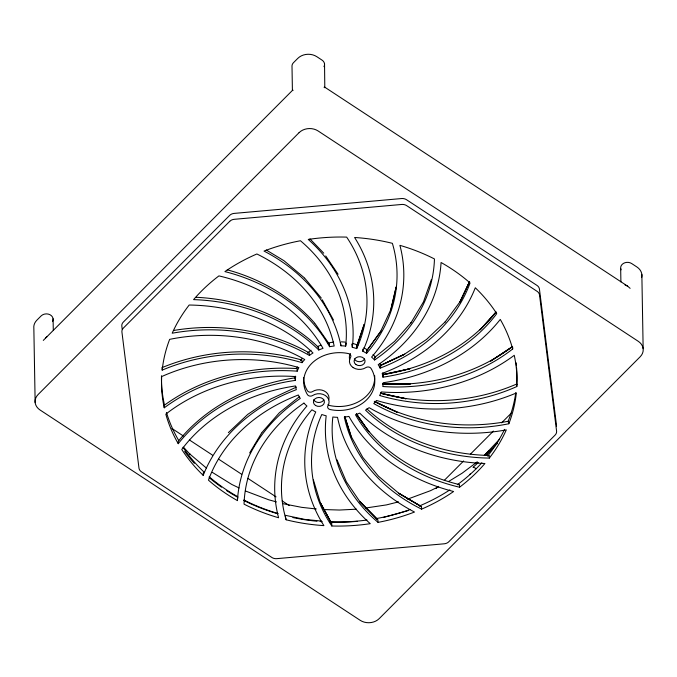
<?xml version="1.0" encoding="UTF-8"?>
<svg xmlns="http://www.w3.org/2000/svg" width="677" height="677" viewBox="0 0 677 677"><rect width="100%" height="100%" fill="white"/><g stroke="black" fill="none" stroke-linecap="round" stroke-linejoin="round"><path stroke-width="1.02" d="M295.18 378.037L295.206 377.8C250.507 384.612 207.103 405.616 178.339 441.167L178.237 443.689A173.058 140.714 -1 0 1 295.282 380.398A44.013 35.788 -1 0 1 295.714 376.598A166.28 135.205 -1 0 0 165.814 414.129A177.729 144.514 -1 0 0 178.237 443.689M516.636 384.731L516.737 384.011L516.822 386.533A166.28 135.205 -1 0 1 379.645 395.512A44.013 35.788 -1 0 0 381.278 391.932A173.058 140.714 -1 0 0 514.249 355.307A177.729 144.514 -1 0 1 516.822 386.533M366.579 351.016L380.948 331.087L366.731 350.737L366.57 353.335A44.013 35.788 -1 0 0 362.754 351.16A173.058 140.714 -1 0 0 354.596 237.483A177.729 144.514 -1 0 1 392.372 243.322A166.28 135.205 -1 0 1 366.57 353.335M356.711 348.604A166.28 135.205 -1 0 0 346.666 237.111A177.729 144.514 -1 0 0 308.247 239.43A173.058 140.714 -1 0 1 352.319 347.301A44.013 35.788 -1 0 1 356.711 348.604L356.728 346.269L364.158 324.435M297.228 371.174L297.008 368.567C250.295 365.732 202.338 377.58 164.266 405.303L164.249 407.799A173.058 140.714 -1 0 1 297.228 371.174A44.013 35.788 -1 0 1 298.853 367.594A166.28 135.205 -1 0 0 161.685 376.573A177.729 144.514 -1 0 0 164.249 407.799M390.815 309.787L396.197 286.904L390.773 309.702L380.652 331.442M495.632 312.605C468.23 347.428 426.129 367.772 382.945 374.652L409.983 368.77L382.97 374.559L382.962 377.165A166.28 135.205 -1 0 0 496.74 313.646A177.729 144.514 -1 0 0 475.305 287.767A173.058 140.714 -1 0 1 382.175 373.416A44.013 35.788 -1 0 1 382.962 377.165M497.146 443.9L497.367 443.207M356.677 346.632L364.175 324.376M431.435 279.415L423.48 301.866L410.998 322.794L411.277 322.455L394.564 341.403L374.677 357.439L374.567 359.995A44.013 35.788 -1 0 0 371.58 357.084A173.058 140.714 -1 0 0 399.904 245.345A177.729 144.514 -1 0 1 434.456 258.952A166.28 135.205 -1 0 1 374.567 359.995M469.626 281.564L459.751 302.492L469.364 282.216L459.835 302.035L445.026 322.091M516.712 384.087L516.737 384.011C474.044 402.502 425.317 405.608 380.525 393.202L406.039 398.778L380.389 393.1M356.728 346.269L357.185 345.719M324.799 87.739L324.537 63.833M249.669 452.947L261.804 432.654M43.294 340.404L292.819 90.016M262.092 432.324L279.389 412.708L299.564 396.544M496.148 311.902L480.018 329.911L495.666 312.571M499.634 439.136L484.681 454.986M486.458 455.029L491.849 449.156M494.54 446.211L495.886 444.747L485.731 455.333M436.081 488.599L438.315 486.357M444.273 480.382L463.627 460.952M470.329 454.233L493.415 431.071M501.598 422.854L511.279 413.139M346.175 343.112L345.659 346.108A44.013 35.788 -1 0 0 340.996 345.786A173.058 140.714 -1 0 0 264.013 251.065A177.729 144.514 -1 0 1 300.461 240.75A166.28 135.205 -1 0 1 345.659 346.108M445.288 321.778L426.552 339.431L404.414 354.257L380.212 365.597L404.711 354.206L380.313 365.487L380.161 368.127A166.28 135.205 -1 0 0 470.058 282.944A177.729 144.514 -1 0 0 441.074 262.498A173.058 140.714 -1 0 1 378.206 364.675A44.013 35.788 -1 0 1 380.161 368.127M228.369 432.645L247.765 414.366L270.682 399.024L296.408 387.083M475.745 463.11L477.234 461.756M484.3 455.333L488.963 451.094L484.419 455.215M473.003 467.35L478.267 462.577M300.884 360.367L301.857 360.122L302.044 362.669A173.058 140.714 -1 0 0 162.192 370.116L162.141 367.806M487.88 456.019L489.09 455.553L489.319 458.084A166.28 135.205 -1 0 1 365.504 410.118A44.013 35.788 -1 0 0 369.109 407.664A173.058 140.714 -1 0 0 506.303 429.887A177.729 144.514 -1 0 1 489.319 458.084M366.731 350.737L367.289 350.474M45.571 337.815L46.815 336.867M374.677 357.439L375.388 357.38M476.075 462.755L462.061 473.24L448.597 481.491M508.41 421.314L508.85 423.751A166.28 135.205 -1 0 1 373.755 403.568A44.013 35.788 -1 0 0 376.463 400.445A173.058 140.714 -1 0 0 516.314 392.99A177.729 144.514 -1 0 1 508.85 423.751M511.939 347.013L490.605 361.129L511.863 347.039C475.11 374.694 428.296 386.491 382.708 383.994L410.44 383.969L382.649 383.901M438.679 486.628L430.547 490.664L407.495 499.186M237.991 497.832L237.458 498.264L237.432 500.608A177.729 144.514 -1 0 1 208.448 480.162A166.28 135.205 -1 0 1 298.345 394.987A44.013 35.788 -1 0 0 300.3 398.431A173.058 140.714 -1 0 0 237.432 500.608M307.798 352.861L309.152 352.861L309.389 355.442A173.058 140.714 -1 0 0 172.195 333.219A177.729 144.514 -1 0 1 189.179 305.022A166.28 135.205 -1 0 1 312.994 352.988A44.013 35.788 -1 0 0 309.389 355.442M162.074 367.611C206.079 349.417 255.931 346.988 301.68 360.003M398.55 501.877L386.44 504.907L365.656 508.012M469.863 474.222L470.464 474.052M383.377 517.456L408.459 510.492M458.126 484.597L459.463 484.876L459.565 487.212A166.28 135.205 -1 0 1 355.467 414.722A44.013 35.788 -1 0 0 359.724 413.114A173.058 140.714 -1 0 0 484.918 463.491A177.729 144.514 -1 0 1 459.565 487.212M508.571 421.204C463.296 429.802 415.111 423.641 374.491 401.453L397.077 412.191L374.288 401.317M173.921 330.435C219.78 322.692 268.126 330.08 308.907 352.7M356.449 509.197L339.431 510.035L323.631 509.544M324.038 87.248L324.875 87.257L627.655 286.176L630.126 288.343M488.87 455.477C444.518 454.284 399.667 439.415 366.858 408.84M420.214 506.184L421.534 506.878L421.61 509.129A177.729 144.514 -1 0 0 453.598 491.51A173.058 140.714 -1 0 1 348.943 416.406A44.013 35.788 -1 0 1 344.331 417.074A166.28 135.205 -1 0 0 421.61 509.129M203.963 472.715L203.218 473.011L203.202 475.347A173.058 140.714 -1 0 1 296.323 389.69A44.013 35.788 -1 0 1 295.536 385.941A166.28 135.205 -1 0 0 181.766 449.46A177.729 144.514 -1 0 0 203.202 475.347M196.169 297.288C241.08 299.403 285.669 316.201 318.495 347.369L318.774 350.001A44.013 35.788 -1 0 1 323.031 348.384A166.28 135.205 -1 0 0 218.933 275.894A177.729 144.514 -1 0 0 193.588 299.615A173.058 140.714 -1 0 1 318.774 350.001M321.507 521.087L304.701 519.403L285.254 515.29M316.303 508.977L301.68 507.344L283.206 503.739M380.313 365.487L380.821 365.927M473.629 467.274L476.346 468.67M327.998 343.4L329.454 344.356L329.555 346.7A44.013 35.788 -1 0 1 334.176 346.04A166.28 135.205 -1 0 0 256.888 253.977A177.729 144.514 -1 0 0 224.908 271.595A173.058 140.714 -1 0 1 329.555 346.7M276.478 501.911L268.794 499.812L245.412 490.969M458.964 484.504C417.937 474.357 378.688 450.992 356.576 414.121M227.26 269.835C260.687 278.814 291.652 296.949 314.585 323.031M344.847 416.685L351.109 436.335L362.796 457.415L378.494 476.236L398.406 492.949L420.595 506.218M317.826 347.03L318.495 347.369M625.04 284.992L627.655 286.176M376.75 519.174L377.918 519.995L378.045 522.365A177.729 144.514 -1 0 0 414.493 512.04A173.058 140.714 -1 0 1 337.51 417.32A44.013 35.788 -1 0 1 332.839 416.998A166.28 135.205 -1 0 0 378.045 522.365M239.057 487.931L231.788 484.453L212.324 472.36M421.196 506.438L398.643 493.228L420.925 506.303M330.511 522.542L331.705 523.609L331.832 525.995A177.729 144.514 -1 0 0 370.251 523.676A173.058 140.714 -1 0 1 326.187 415.805A44.013 35.788 -1 0 1 321.795 414.51A166.28 135.205 -1 0 0 331.832 525.995M292.955 90.566L292.396 90.134L292.015 66.718A6.77 5.509 -1 0 1 293.496 62.673L297.778 58.383A13.54 11.01 -1 0 1 316.828 56.69L322.074 60.143A6.77 5.509 -1 0 1 323.978 66.651M266.298 250.016L283.942 260.696L304.472 277.934M171.941 428.482L183.408 436.013M189.585 440.075L212.527 455.147M218.705 459.201L241.647 474.272M247.824 478.334L276.055 496.884M282.233 500.938L289.291 505.575M206.51 468.146L189.568 453.818L189.966 454.208L183.577 447.294M337.019 459.861L346.319 481.728L360.172 502.063L377.664 519.648M360.172 502.063L377.267 519.377L359.876 501.733M309.981 238.913L323.758 253.19M340.353 342.706L340.996 345.786M285.364 516.483L286.126 519.784A177.729 144.514 -1 0 0 323.902 525.623A173.058 140.714 -1 0 1 315.753 411.954A44.013 35.788 -1 0 1 311.928 409.771A166.28 135.205 -1 0 0 286.126 519.784M304.743 278.23L321.33 298.108M382.97 374.559L383.131 375.481M351.702 344.102L352.319 347.301M356.551 414.079L368.948 431.774M314.873 323.344L329.25 344.026M356.356 413.765L368.66 431.452M325.73 255.957L338.077 274.227M322.26 299.776L333.482 320.018M331.705 523.609L320.399 503.003L331.442 523.211L320.28 502.512L313.392 479.917M344.915 417.032L351.456 437.342M295.206 377.8L295.282 380.398M122.215 329.293L121.826 326.153A6.77 5.509 -1 0 1 123.307 322.108L229.63 215.421A6.77 5.509 -1 0 1 234.191 213.399L401.588 198.547A6.77 5.509 -1 0 1 406.555 199.732L536.971 285.415A6.77 5.509 -1 0 1 539.434 289.104L556.477 425.131A6.77 5.509 -1 0 1 556.418 426.569M641.855 274.388L643.15 348.68M620.674 268.447L620.902 281.911M512.658 347.013L512.692 348.985A166.28 135.205 -1 0 1 382.793 386.508A44.013 35.788 -1 0 0 383.224 382.717A173.058 140.714 -1 0 0 500.261 319.417A177.729 144.514 -1 0 1 512.692 348.985M362.711 349.188L362.754 351.16M53.085 318.791L53.288 330.173M35.145 402.612L33.85 328.32A13.54 11.01 -1 0 1 36.829 320.229L41.102 315.939A6.77 5.509 -1 0 1 49.912 314.678A6.77 5.509 -1 0 1 52.527 321.609M621.08 269.844A6.77 5.509 -1 0 1 623.449 263.404A6.77 5.509 -1 0 1 631.692 263.556L636.939 267A13.54 11.01 -1 0 1 641.745 277.265M162.192 370.116A177.729 144.514 -1 0 1 169.656 339.355A166.28 135.205 -1 0 1 304.752 359.538A44.013 35.788 -1 0 0 302.044 362.669M295.18 378.206A44.013 35.788 -1 0 1 295.231 376.124M296.738 368.423A44.013 35.788 -1 0 1 297.279 366.917M300.715 360.46A44.013 35.788 -1 0 1 302.196 358.446M307.553 352.92A44.013 35.788 -1 0 1 311.073 350.246M317.378 346.658A44.013 35.788 -1 0 1 320.796 345.211M328.015 343.061A44.013 35.788 -1 0 1 333.668 342.139M341.335 341.86A44.013 35.788 -1 0 1 345.16 342.122M352.641 343.459A44.013 35.788 -1 0 1 357.989 345.152M363.828 347.817A44.013 35.788 -1 0 1 367.645 350.153M373.044 354.553A44.013 35.788 -1 0 1 375.363 357.024M379.932 363.854A44.013 35.788 -1 0 1 380.931 366.045M382.843 372.875A44.013 35.788 -1 0 1 383.089 374.94M328.76 399.785A10.155 8.259 -1 0 0 324.258 390.976A10.155 8.259 -1 0 0 312.52 391.594A3.385 2.75 -1 0 1 307.375 390.697A35.542 28.899 -1 0 1 303.643 377.512M328.032 404.389A3.385 2.75 -1 0 0 330.054 405.599A35.542 28.899 -1 0 0 374.66 375.608M349.713 359.479A10.155 8.259 -1 0 1 350.458 353.521M364.522 359.022A5.501 4.477 -1 0 1 359.343 361.696A5.501 4.477 -1 0 1 354.359 358.844M323.877 399.802A5.501 4.477 -1 0 1 318.698 402.476A5.501 4.477 -1 0 1 313.722 399.625M515.781 392.643A177.729 144.548 -1 0 1 507.945 421.779M504.577 429.37A177.729 144.548 -1 0 1 487.736 455.917M481.863 462.789A177.729 144.548 -1 0 1 457.339 484.724M449.866 489.877A177.729 144.548 -1 0 1 419.452 505.931M410.11 509.561A177.729 144.548 -1 0 1 376.116 518.607M366.993 520.029A177.729 144.548 -1 0 1 329.801 521.823M278.103 513.521A177.729 144.548 -1 0 1 243.864 499.973M237.881 496.774A177.729 144.548 -1 0 1 209.21 476.76M204.115 472.148A177.729 144.548 -1 0 1 182.968 447.252M178.779 440.592A177.729 144.548 -1 0 1 166.466 412.488M164.46 404.871A177.729 144.548 -1 0 1 161.49 375.752M516.111 362.77A177.729 144.548 -1 0 1 516.433 365.859M516.593 367.916A177.729 144.548 -1 0 1 516.627 384.434M357.354 521.341A179.405 145.877 -1 0 1 330.478 522.085M322.244 521.654A179.405 145.877 -1 0 1 320.136 521.502M316.963 521.222A179.405 145.877 -1 0 1 292.862 517.541M277.629 513.725A179.405 145.877 -1 0 1 255.178 505.744M254.213 505.33A179.405 145.877 -1 0 1 243.754 500.447M237.288 497.02A179.405 145.877 -1 0 1 226.693 490.664M221.514 487.169A179.405 145.877 -1 0 1 209.159 477.649M194.392 463.364A179.405 145.877 -1 0 1 184.669 451.432M299.073 132.667L38.124 394.522A13.54 11.01 -1 0 0 40.061 410L360.172 620.31A13.54 11.01 -1 0 0 379.222 618.617L640.171 356.771A13.54 11.01 -1 0 0 638.233 341.284L318.122 130.974A13.54 11.01 -1 0 0 299.073 132.667M229.731 221.337L123.417 328.015A6.77 5.509 -1 0 0 121.928 332.06L138.971 468.086A6.77 5.509 -1 0 0 141.425 471.784L271.849 557.467A6.77 5.509 -1 0 0 276.808 558.652L444.205 543.8A6.77 5.509 -1 0 0 448.775 541.778L555.089 435.091A6.77 5.509 -1 0 0 556.579 431.046L539.535 295.02A6.77 5.509 -1 0 0 537.073 291.322L406.657 205.639A6.77 5.509 -1 0 0 401.689 204.462L234.293 219.306A6.77 5.509 -1 0 0 229.731 221.337M303.931 403.111A166.28 135.205 -1 0 0 244.042 504.153A177.729 144.514 -1 0 0 278.602 517.761A173.058 140.714 -1 0 1 306.926 406.022A44.013 35.788 -1 0 1 303.931 403.111M353.157 367.603A10.155 8.259 -1 0 0 365.918 367.577A3.385 2.75 -1 0 1 371.064 368.466A35.542 28.899 -1 0 1 366.799 399.65A35.542 28.899 -1 0 1 330.122 409.543A3.385 2.75 -1 0 1 327.981 405.641A10.155 8.259 -1 0 0 325.349 395.503A10.155 8.259 -1 0 0 312.588 395.529A3.385 2.75 -1 0 1 307.443 394.64A35.542 28.899 -1 0 1 311.699 363.456A35.542 28.899 -1 0 1 348.376 353.563A3.385 2.75 -1 0 1 350.525 357.464A10.155 8.259 -1 0 0 353.157 367.603M355.933 364.539A5.501 4.477 -1 0 0 364.962 362.017A5.501 4.477 -1 0 0 357.82 356.931A5.501 4.477 -1 0 0 355.933 364.539M315.626 405.54A5.501 4.477 -1 0 0 324.393 402.451A5.501 4.477 -1 0 0 316.777 397.839A5.501 4.477 -1 0 0 315.626 405.54"/></g></svg>
